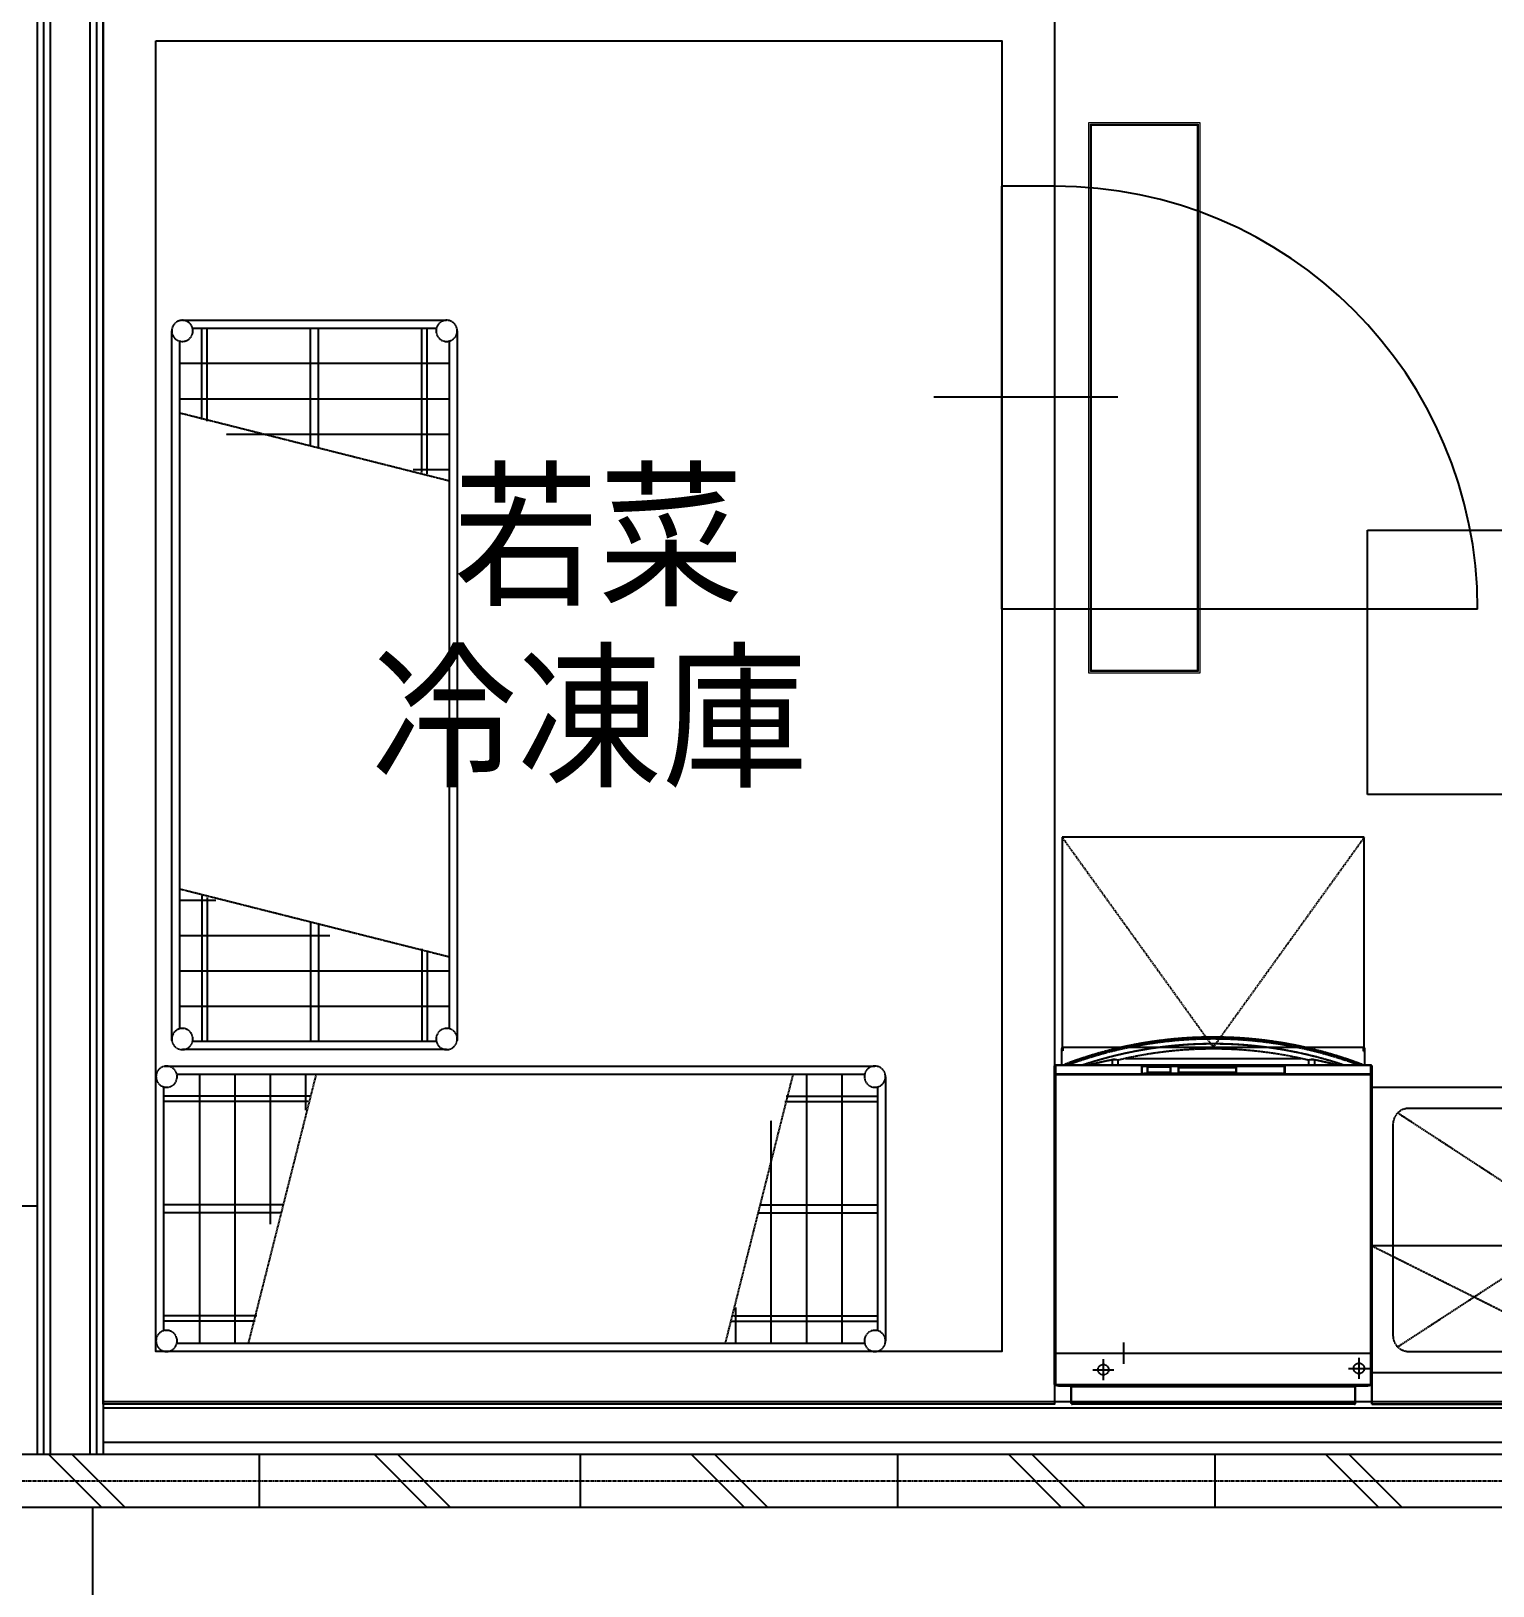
# Model space of a CAD drawing. Header units: millimetres. Extents: x 0 to 181737, y 0 to 59400.
# Drawn here: x 122046 to 124812, y 17376 to 20319 of the extents above; entities that cross this region are included whole.
import ezdxf
from ezdxf.enums import TextEntityAlignment as Align

# ---------------------------------------------------------------- set-up
doc = ezdxf.new("R2010")
doc.units = ezdxf.units.MM
doc.header["$LTSCALE"] = 0.2
for name, pattern in [('CENTER', [50.8, 31.75, -6.35, 6.35, -6.35]), ('HIDDEN', [9.525, 6.35, -3.175]), ('HIDDEN2', [0.1875, 0.125, -0.0625])]:
    doc.linetypes.add(name, pattern=pattern)
for name, color, linetype in [('A_室名', 8, 'Continuous'), ('A_建築', 8, 'Continuous'), ('A_建築（下図）', 8, 'Continuous'), ('A_建築（什器）', 8, 'Continuous'), ('A_建築（冷蔵・冷凍庫）', 8, 'Continuous'), ('A_建築（軽鉄下地）', 8, 'Continuous'), ('冷設', 8, 'HIDDEN')]:
    doc.layers.add(name, color=color, linetype=linetype)
doc.layers.add('A_通芯', color=8, linetype='CENTER', plot=False)
doc.styles.get("Standard").update_dxf_attribs({"font": 'simplex.shx', "width": 0.8, "bigfont": 'extfont2.shx'})

msp = doc.modelspace()

# ---------------------------------------------------------------- linework, layer by layer
at = {"layer": 'A_建築'}
for p, q in [((122057.5, 20525), (122057.5, 17625)), ((122070, 20512.5), (122070, 17625)), ((122170, 20412.5), (122170, 17625)), ((122182.5, 20400), (122182.5, 17625)), ((129547.5, 17725), (122182.5, 17725))]:
    msp.add_line(p, q, dxfattribs=at)
at = {"layer": 'A_建築', "linetype": 'Continuous', "lineweight": 0}
for points in [[(124047.09, 19103.76), (124047.09, 20145.76), (124257.09, 20145.76), (124257.09, 19103.76)], [(124050.09, 19106.76), (124050.09, 20142.76), (124254.09, 20142.76), (124254.09, 19106.76)], [(124052.09, 19108.76), (124052.09, 20140.76), (124252.09, 20140.76), (124252.09, 19108.76)]]:
    msp.add_lwpolyline(points, close=True, dxfattribs=at)
at = {"layer": 'A_建築（下図）', "color": 8, "linetype": 'Continuous'}
for p, q in [((128652, 17625), (120985.47, 17625)), ((122079.79, 17625), (122179.79, 17525)), ((122124.12, 17625), (122224.12, 17525)), ((122477.47, 17625), (122477.47, 17525)), ((122695.59, 17625), (122795.59, 17525)), ((122739.91, 17625), (122839.91, 17525)), ((123085.2, 17625), (123085.2, 17525)), ((123295.59, 17625), (123395.59, 17525)), ((123339.91, 17625), (123439.91, 17525)), ((123685.2, 17625), (123685.2, 17525)), ((123895.59, 17625), (123995.59, 17525)), ((123939.91, 17625), (124039.91, 17525)), ((124285.2, 17625), (124285.2, 17525)), ((124495.59, 17625), (124595.59, 17525)), ((124539.91, 17625), (124639.91, 17525)), ((125477.47, 17525), (120985.47, 17525)), ((128652, 17525), (121008, 17525)), ((122163, 15562), (122163, 17525)), ((128652, 17525), (123935.2, 17525))]:
    msp.add_line(p, q, dxfattribs=at)
at = {"layer": 'A_建築（什器）', "color": 8, "linetype": 'HIDDEN2', "ltscale": 50}
for p, q in [((124574.21, 19374.18), (125574.21, 19374.18)), ((124574.21, 18874.18), (124574.21, 19374.18)), ((125574.21, 18874.18), (124574.21, 18874.18))]:
    msp.add_line(p, q, dxfattribs=at)
at = {"layer": 'A_建築（冷蔵・冷凍庫）'}
for p, q in [((123882.5, 19225), (123882.5, 20025)), ((123982.51, 20025), (123882.5, 20025)), ((123982.5, 20025), (123982.5, 19225)), ((123982.51, 20025), (123982.51, 19225)), ((123753.64, 19626.26), (124102.08, 19626.26)), ((123753.66, 19626.26), (124102.09, 19626.26)), ((124782.51, 19225), (123882.5, 19225))]:
    msp.add_line(p, q, dxfattribs=at)
for points in [[(120877.5, 20425), (122057.5, 20425), (122057.5, 18095), (120877.5, 18095)], [(122182.5, 20400), (123982.5, 20400), (123982.5, 17720), (122182.5, 17720)], [(122282.5, 20300), (123882.5, 20300), (123882.5, 17820), (122282.5, 17820)]]:
    msp.add_lwpolyline(points, close=True, dxfattribs=at)
msp.add_arc((123982.51, 19225), 800, 0, 90, dxfattribs=at)
at = {"layer": 'A_建築（軽鉄下地）', "color": 8, "ltscale": 50}
for p, q in [((122082.5, 20500), (122082.5, 17625)), ((122157.5, 20425), (122157.5, 17625)), ((129560, 17712.5), (122182.5, 17712.5)), ((129625, 17647.5), (122182.5, 17647.5))]:
    msp.add_line(p, q, dxfattribs=at)
at = {"layer": 'A_通芯', "color": 8}
msp.add_lwpolyline([(106118.42, 17575), (161724.97, 17575)], dxfattribs=at)
at = {"layer": '冷設', "color": 8, "linetype": 'HIDDEN2', "ltscale": 50}
for p, q in [((122312.34, 18408.35), (122312.34, 19751.35)), ((122332.34, 19771.35), (122832.34, 19771.35)), ((122351.7, 19756.35), (122812.97, 19756.35)), ((122369.49, 19583.63), (122369.49, 19756.35)), ((122379.49, 19580.61), (122379.49, 19756.35)), ((122574.84, 19534.34), (122574.84, 19756.35)), ((122589.84, 19529.82), (122589.84, 19756.35)), ((122785.19, 19483.55), (122785.19, 19756.35)), ((122795.19, 19480.53), (122795.19, 19756.35)), ((122852.34, 19751.35), (122852.34, 18408.35)), ((122327.34, 18430.71), (122327.34, 19731.98)), ((122837.34, 19731.98), (122837.34, 18430.71)), ((122837.34, 19689.35), (122327.34, 19689.35)), ((122837.34, 19622.35), (122327.34, 19622.35)), ((122327.34, 19596.35), (122837.34, 19467.81)), ((122837.34, 19555.35), (122415.22, 19555.35)), ((122837.34, 19488.35), (122769.28, 19488.35)), ((124568, 18793), (123997, 18793)), ((123997, 18793), (123997, 18396)), ((124282.5, 18396), (123997, 18793)), ((124568, 18793), (124282.5, 18396)), ((124568, 18396), (124568, 18793)), ((122837.34, 18566.35), (122327.34, 18694.88)), ((122327.34, 18674.35), (122395.39, 18674.35)), ((122369.49, 18682.16), (122369.49, 18406.35)), ((122379.49, 18679.15), (122379.49, 18406.35)), ((122574.84, 18632.88), (122574.84, 18406.35)), ((122589.84, 18628.35), (122589.84, 18406.35)), ((122327.34, 18607.35), (122611.45, 18607.35)), ((122785.19, 18582.08), (122785.19, 18406.35)), ((122795.19, 18579.06), (122795.19, 18406.35)), ((122327.34, 18540.35), (122837.34, 18540.35)), ((122327.34, 18473.35), (122837.34, 18473.35)), ((122832.34, 18391.35), (122332.34, 18391.35)), ((122812.97, 18406.35), (122351.7, 18406.35)), ((123996.1, 18394.05), (123996.1, 18394.03)), ((123996.1, 18388.29), (123996.1, 18394.03)), ((123996.1, 18388.29), (123996.1, 18394.03)), ((123997, 18396), (124568, 18396)), ((123998.05, 18395.86), (123998.05, 18396)), ((123998.05, 18396), (124110.98, 18396)), ((123998.05, 18396), (124110.98, 18396)), ((123998.05, 18395.86), (123998.05, 18388.31)), ((123998.05, 18395.86), (124110.38, 18395.86)), ((124454.02, 18396), (124566.95, 18396)), ((124454.02, 18396), (124566.95, 18396)), ((124454.63, 18395.86), (124566.95, 18395.86)), ((124566.95, 18396), (124566.95, 18395.86)), ((124566.95, 18388.31), (124566.95, 18395.86)), ((124568.9, 18394.03), (124568.9, 18394.05)), ((124568.9, 18394.03), (124568.9, 18388.29)), ((124568.9, 18394.03), (124568.9, 18388.29)), ((122299.5, 18360), (123642.5, 18360)), ((123982.5, 18344.07), (123982.5, 18360.25)), ((123982.5, 18344.07), (123982.5, 18360.25)), ((123983.92, 18361.46), (123983.93, 18361.46)), ((123983.92, 18361.46), (123983.93, 18361.46)), ((123983.93, 18361.46), (123984.02, 18361.5)), ((123983.93, 18361.46), (123984.02, 18361.5)), ((124581, 18361.5), (123984.01, 18361.5)), ((123996.1, 18361.5), (123984.01, 18361.5)), ((123984.02, 18361.5), (123984.1, 18361.45)), ((123984.02, 18361.5), (123984.1, 18361.45)), ((124580.9, 18361.45), (123984.1, 18361.45)), ((123984.1, 18361.45), (123984.1, 18345.67)), ((123996.1, 18388.29), (123998.1, 18388.29)), ((123996.1, 18361.73), (123996.1, 18388.29)), ((123996.1, 18361.5), (123996.1, 18388.29)), ((123996.1, 18361.73), (124001, 18361.73)), ((123996.1, 18361.5), (123996.1, 18361.73)), ((123998.05, 18388.31), (123997.78, 18388.29)), ((123998.1, 18388.31), (123998.05, 18388.31)), ((123998.1, 18388.29), (123998.1, 18388.31)), ((124001, 18362.05), (124001, 18363.09)), ((124001, 18362.05), (124001, 18361.5)), ((124091.15, 18371.99), (124090.94, 18371.95)), ((124090.94, 18371.96), (124090.94, 18371.96)), ((124090.94, 18371.96), (124090.94, 18371.96)), ((124091.01, 18371.71), (124091.01, 18361.5)), ((124091.89, 18372.13), (124091.15, 18371.99)), ((124092.62, 18372.23), (124091.89, 18372.13)), ((124093.35, 18372.3), (124092.62, 18372.23)), ((124094.08, 18372.35), (124093.35, 18372.3)), ((124094.81, 18372.36), (124094.08, 18372.35)), ((124095.52, 18372.35), (124094.81, 18372.36)), ((124096.22, 18372.32), (124095.52, 18372.35)), ((124096.89, 18372.26), (124096.22, 18372.32)), ((124097.54, 18372.19), (124096.89, 18372.26)), ((124098.15, 18372.1), (124097.54, 18372.19)), ((124098.71, 18372), (124098.15, 18372.1)), ((124099.25, 18371.89), (124098.71, 18372)), ((124099.75, 18371.78), (124099.25, 18371.89)), ((124100.2, 18371.67), (124099.75, 18371.78)), ((124100.6, 18371.56), (124100.2, 18371.67)), ((124100.96, 18371.45), (124100.6, 18371.56)), ((124101.26, 18371.35), (124100.96, 18371.45)), ((124101.51, 18371.26), (124101.26, 18371.35)), ((124101.7, 18371.18), (124101.51, 18371.26)), ((124101.87, 18371.09), (124101.7, 18371.18)), ((124101.94, 18371.05), (124101.87, 18371.09)), ((124101.99, 18371), (124101.94, 18371.05)), ((124102.03, 18370.95), (124101.99, 18371)), ((124102.06, 18370.87), (124102.03, 18370.95)), ((124102.06, 18370.8), (124102.06, 18370.87)), ((124102.07, 18370.8), (124102.07, 18361.5)), ((124102.07, 18361.73), (124462.93, 18361.73)), ((124116.37, 18374.4), (124448.63, 18374.4)), ((124146.91, 18359.74), (124146.75, 18359.62)), ((124147.13, 18359.86), (124146.91, 18359.74)), ((124147.4, 18359.97), (124147.13, 18359.86)), ((124147.73, 18360.07), (124147.4, 18359.97)), ((124148.11, 18360.17), (124147.73, 18360.07)), ((124148.53, 18360.25), (124148.11, 18360.17)), ((124148.99, 18360.32), (124148.53, 18360.25)), ((124149.49, 18360.39), (124148.99, 18360.32)), ((124150.01, 18360.43), (124149.49, 18360.39)), ((124150.04, 18359.76), (124149.54, 18359.71)), ((124150.55, 18360.47), (124150.01, 18360.43)), ((124150.57, 18359.8), (124150.04, 18359.76)), ((124151.11, 18360.49), (124150.55, 18360.47)), ((124151.12, 18359.83), (124150.57, 18359.8)), ((124151.68, 18360.5), (124151.11, 18360.49)), ((124151.68, 18359.84), (124151.12, 18359.83)), ((124151.68, 18359.84), (124151.68, 18360.5)), ((124413.33, 18360.5), (124151.68, 18360.5)), ((124151.68, 18359.84), (124151.68, 18359.69)), ((124413.33, 18359.84), (124151.68, 18359.84)), ((124413.89, 18360.49), (124413.33, 18360.5)), ((124413.33, 18360.5), (124413.33, 18359.84)), ((124413.89, 18359.83), (124413.33, 18359.84)), ((124413.33, 18359.84), (124413.33, 18359.69)), ((124414.45, 18360.47), (124413.89, 18360.49)), ((124414.43, 18359.8), (124413.89, 18359.83)), ((124414.96, 18359.76), (124414.43, 18359.8)), ((124415, 18360.43), (124414.45, 18360.47)), ((124415.47, 18359.71), (124414.96, 18359.76)), ((124415.52, 18360.39), (124415, 18360.43)), ((124416.01, 18360.32), (124415.52, 18360.39)), ((124416.48, 18360.25), (124416.01, 18360.32)), ((124416.9, 18360.17), (124416.48, 18360.25)), ((124417.28, 18360.07), (124416.9, 18360.17)), ((124417.6, 18359.97), (124417.28, 18360.07)), ((124417.88, 18359.86), (124417.6, 18359.97)), ((124418.09, 18359.74), (124417.88, 18359.86)), ((124418.25, 18359.62), (124418.09, 18359.74)), ((124462.93, 18370.8), (124462.93, 18361.5)), ((124462.97, 18370.95), (124462.94, 18370.86)), ((124462.94, 18370.86), (124462.94, 18370.8)), ((124463.02, 18371.01), (124462.97, 18370.95)), ((124463.1, 18371.07), (124463.02, 18371.01)), ((124463.24, 18371.14), (124463.1, 18371.07)), ((124463.41, 18371.22), (124463.24, 18371.14)), ((124463.64, 18371.31), (124463.41, 18371.22)), ((124463.92, 18371.41), (124463.64, 18371.31)), ((124464.26, 18371.51), (124463.92, 18371.41)), ((124464.64, 18371.62), (124464.26, 18371.51)), ((124465.07, 18371.74), (124464.64, 18371.62)), ((124465.54, 18371.85), (124465.07, 18371.74)), ((124466.05, 18371.95), (124465.54, 18371.85)), ((124466.6, 18372.06), (124466.05, 18371.95)), ((124467.19, 18372.15), (124466.6, 18372.06)), ((124467.82, 18372.23), (124467.19, 18372.15)), ((124468.47, 18372.29), (124467.82, 18372.23)), ((124469.15, 18372.34), (124468.47, 18372.29)), ((124469.83, 18372.36), (124469.15, 18372.34)), ((124470.53, 18372.36), (124469.83, 18372.36)), ((124471.23, 18372.33), (124470.53, 18372.36)), ((124471.95, 18372.28), (124471.23, 18372.33)), ((124472.69, 18372.19), (124471.95, 18372.28)), ((124473.45, 18372.07), (124472.69, 18372.19)), ((124474.06, 18371.95), (124473.45, 18372.07)), ((124474, 18371.71), (124474, 18361.5)), ((124474.07, 18371.96), (124474.07, 18371.96)), ((124474.07, 18371.96), (124474.07, 18371.96)), ((124564, 18362.05), (124564.01, 18363.09)), ((124564, 18361.5), (124564, 18362.05)), ((124564, 18361.73), (124568.9, 18361.73)), ((124566.9, 18388.31), (124566.9, 18388.29)), ((124566.95, 18388.31), (124566.9, 18388.31)), ((124566.9, 18388.29), (124568.9, 18388.29)), ((124567.23, 18388.29), (124566.95, 18388.31)), ((124568.9, 18388.29), (124568.9, 18361.73)), ((124568.9, 18388.29), (124568.9, 18361.73)), ((124568.9, 18361.73), (124568.9, 18361.5)), ((124568.9, 18361.73), (124568.9, 18361.5)), ((124581, 18361.5), (124568.9, 18361.5)), ((124580.9, 18361.45), (124580.99, 18361.5)), ((124580.9, 18361.45), (124580.99, 18361.5)), ((124580.9, 18345.67), (124580.9, 18361.45)), ((124580.99, 18361.5), (124581.08, 18361.46)), ((124580.99, 18361.5), (124581.08, 18361.46)), ((124581.08, 18361.46), (124581.09, 18361.44)), ((124581.08, 18361.46), (124581.09, 18361.44)), ((124582.5, 18360.25), (124582.5, 18344.14)), ((124582.5, 18360.25), (124582.5, 18344.14)), ((122282.5, 17840), (122282.5, 18340)), ((122321.86, 18345), (123623.14, 18345)), ((122364.5, 18345), (122364.5, 17835)), ((122431.5, 18345), (122431.5, 17835)), ((122457.5, 17835), (122586.03, 18345)), ((122498.5, 18345), (122498.5, 18060.89)), ((122565.5, 18345), (122565.5, 18276.94)), ((123487.5, 18345), (123358.97, 17835)), ((123513.5, 17835), (123513.5, 18345)), ((123580.5, 17835), (123580.5, 18345)), ((123662.5, 18340), (123662.5, 17840)), ((123983.3, 18344.13), (123982.5, 18344.13)), ((123982.5, 17757.4), (123982.5, 18344.13)), ((123982.5, 17757.4), (123982.5, 18344.13)), ((123983.3, 18344.07), (123983.3, 18344.49)), ((123983.44, 18344.49), (123984.1, 18344.49)), ((123984.1, 18343.77), (123984.1, 18345.67)), ((123984.1, 18345.67), (124580.9, 18345.67)), ((123984.1, 18343.77), (123984.1, 17757.4)), ((124580.9, 18343.77), (123984.1, 18343.77)), ((124146.66, 18359.49), (124146.63, 18359.36)), ((124146.63, 18359.36), (124146.63, 18347.44)), ((124146.63, 18347.44), (124146.66, 18347.31)), ((124146.75, 18359.62), (124146.66, 18359.49)), ((124146.66, 18347.31), (124146.75, 18347.19)), ((124146.75, 18347.19), (124146.91, 18347.06)), ((124146.91, 18347.06), (124147.13, 18346.95)), ((124147.13, 18346.95), (124147.4, 18346.84)), ((124147.44, 18359), (124147.4, 18358.88)), ((124147.4, 18358.88), (124147.4, 18346.95)), ((124147.4, 18346.84), (124147.73, 18346.73)), ((124147.55, 18359.12), (124147.44, 18359)), ((124147.73, 18359.24), (124147.55, 18359.12)), ((124147.98, 18359.36), (124147.73, 18359.24)), ((124147.73, 18346.73), (124148.11, 18346.64)), ((124148.29, 18359.46), (124147.98, 18359.36)), ((124148.11, 18346.64), (124148.53, 18346.55)), ((124148.18, 18358.39), (124148.21, 18358.5)), ((124148.18, 18346.67), (124148.18, 18358.39)), ((124148.21, 18358.5), (124148.25, 18358.55)), ((124148.25, 18358.9), (124148.28, 18359.02)), ((124148.25, 18346.98), (124148.25, 18358.9)), ((124148.28, 18346.87), (124148.25, 18346.98)), ((124148.25, 18346.79), (124148.25, 18346.98)), ((124148.28, 18346.67), (124148.25, 18346.79)), ((124148.28, 18359.02), (124148.39, 18359.13)), ((124148.39, 18346.76), (124148.28, 18346.87)), ((124148.32, 18346.63), (124148.28, 18346.67)), ((124148.65, 18359.56), (124148.29, 18359.46)), ((124148.39, 18359.13), (124148.57, 18359.23)), ((124148.57, 18346.65), (124148.39, 18346.76)), ((124148.53, 18346.55), (124148.99, 18346.48)), ((124148.57, 18359.23), (124148.8, 18359.33)), ((124148.8, 18346.56), (124148.57, 18346.65)), ((124149.08, 18359.64), (124148.65, 18359.56)), ((124148.8, 18359.33), (124149.1, 18359.42)), ((124148.95, 18346.51), (124148.8, 18346.56)), ((124148.99, 18346.48), (124149.49, 18346.42)), ((124149.54, 18359.71), (124149.08, 18359.64)), ((124149.1, 18359.42), (124149.46, 18359.5)), ((124149.46, 18359.5), (124149.86, 18359.57)), ((124149.49, 18346.42), (124150.01, 18346.37)), ((124149.86, 18359.57), (124150.3, 18359.62)), ((124150.01, 18346.37), (124150.55, 18346.33)), ((124150.3, 18359.62), (124150.76, 18359.66)), ((124150.55, 18346.33), (124151.11, 18346.31)), ((124150.76, 18359.66), (124151.25, 18359.68)), ((124151.11, 18346.31), (124151.68, 18346.3)), ((124151.25, 18359.68), (124151.75, 18359.69)), ((124151.68, 18346.33), (124151.68, 18346.3)), ((124413.33, 18346.33), (124151.68, 18346.33)), ((124151.68, 18346.3), (124413.33, 18346.3)), ((124151.75, 18359.69), (124413.25, 18359.69)), ((124157.63, 18357.54), (124157.6, 18357.45)), ((124157.6, 18357.45), (124157.6, 18348.43)), ((124157.66, 18357.57), (124157.63, 18357.54)), ((124158.31, 18357.74), (124158.31, 18348.72)), ((124159.8, 18358.1), (124159.8, 18358.08)), ((124199.9, 18358.1), (124159.8, 18358.1)), ((124199.9, 18358.08), (124159.8, 18358.08)), ((124159.8, 18347.94), (124159.8, 18348.39)), ((124159.8, 18348.39), (124199.9, 18348.39)), ((124159.8, 18347.94), (124199.9, 18347.94)), ((124199.9, 18358.08), (124199.9, 18358.1)), ((124199.9, 18348.39), (124199.9, 18347.94)), ((124201.38, 18348.72), (124201.38, 18357.74)), ((124202.07, 18357.54), (124202.04, 18357.57)), ((124202.1, 18357.45), (124202.07, 18357.54)), ((124202.1, 18348.43), (124202.1, 18357.45)), ((124216.64, 18348.33), (124216.64, 18357.55)), ((124216.84, 18357.41), (124217.01, 18356.77)), ((124216.84, 18357.41), (124216.84, 18348.19)), ((124217.01, 18348.11), (124217.01, 18356.77)), ((124218.35, 18357.94), (124218.35, 18357.75)), ((124218.35, 18357.94), (124324.35, 18357.94)), ((124324.35, 18357.75), (124218.35, 18357.75)), ((124218.35, 18357.75), (124218.35, 18357.08)), ((124218.35, 18357.08), (124324.35, 18357.08)), ((124218.35, 18347.95), (124218.35, 18347.95)), ((124324.35, 18347.95), (124218.35, 18347.95)), ((124324.35, 18347.95), (124218.35, 18347.95)), ((124324.35, 18357.94), (124324.35, 18357.75)), ((124324.35, 18357.75), (124324.35, 18357.08)), ((124324.43, 18347.95), (124324.35, 18347.95)), ((124324.35, 18347.95), (124324.35, 18347.95)), ((124324.71, 18347.96), (124324.43, 18347.95)), ((124324.99, 18347.98), (124324.71, 18347.96)), ((124325.25, 18348.01), (124324.99, 18347.98)), ((124325.47, 18348.05), (124325.25, 18348.01)), ((124325.65, 18348.09), (124325.47, 18348.05)), ((124325.77, 18348.14), (124325.65, 18348.09)), ((124325.86, 18357.41), (124325.69, 18356.77)), ((124325.69, 18356.77), (124325.69, 18348.11)), ((124325.85, 18348.17), (124325.77, 18348.14)), ((124325.87, 18348.19), (124325.85, 18348.17)), ((124325.86, 18348.19), (124325.86, 18357.41)), ((124325.87, 18348.19), (124325.87, 18348.19)), ((124326.06, 18357.55), (124326.06, 18348.33)), ((124413.25, 18359.69), (124413.75, 18359.68)), ((124413.33, 18346.3), (124413.33, 18346.33)), ((124413.33, 18346.3), (124413.89, 18346.31)), ((124413.75, 18359.68), (124414.24, 18359.66)), ((124413.89, 18346.31), (124414.45, 18346.33)), ((124414.24, 18359.66), (124414.7, 18359.62)), ((124414.45, 18346.33), (124415, 18346.37)), ((124414.7, 18359.62), (124415.14, 18359.57)), ((124415, 18346.37), (124415.52, 18346.42)), ((124415.14, 18359.57), (124415.54, 18359.5)), ((124415.93, 18359.64), (124415.47, 18359.71)), ((124415.52, 18346.42), (124416.01, 18346.48)), ((124415.54, 18359.5), (124415.89, 18359.42)), ((124415.89, 18359.42), (124416.19, 18359.33)), ((124416.35, 18359.56), (124415.93, 18359.64)), ((124416.01, 18346.48), (124416.48, 18346.55)), ((124416.19, 18346.56), (124416.04, 18346.51)), ((124416.19, 18359.33), (124416.43, 18359.23)), ((124416.43, 18346.65), (124416.19, 18346.56)), ((124416.72, 18359.46), (124416.35, 18359.56)), ((124416.43, 18359.23), (124416.61, 18359.13)), ((124416.61, 18346.76), (124416.43, 18346.65)), ((124416.48, 18346.55), (124416.9, 18346.64)), ((124416.61, 18359.13), (124416.71, 18359.02)), ((124416.71, 18346.87), (124416.61, 18346.76)), ((124416.71, 18346.67), (124416.68, 18346.63)), ((124416.71, 18359.02), (124416.75, 18358.9)), ((124416.75, 18346.98), (124416.71, 18346.87)), ((124416.75, 18346.79), (124416.71, 18346.67)), ((124417.03, 18359.36), (124416.72, 18359.46)), ((124416.75, 18358.9), (124416.75, 18346.98)), ((124416.75, 18358.55), (124416.79, 18358.5)), ((124416.75, 18346.79), (124416.75, 18346.98)), ((124416.79, 18358.5), (124416.83, 18358.39)), ((124416.83, 18358.39), (124416.83, 18346.67)), ((124416.9, 18346.64), (124417.28, 18346.73)), ((124417.28, 18359.24), (124417.03, 18359.36)), ((124417.46, 18359.12), (124417.28, 18359.24)), ((124417.28, 18346.73), (124417.6, 18346.84)), ((124417.57, 18359), (124417.46, 18359.12)), ((124417.6, 18358.88), (124417.57, 18359)), ((124417.6, 18346.95), (124417.6, 18358.88)), ((124417.6, 18346.84), (124417.88, 18346.95)), ((124417.88, 18346.95), (124418.09, 18347.06)), ((124418.09, 18347.06), (124418.25, 18347.19)), ((124418.35, 18359.49), (124418.25, 18359.62)), ((124418.25, 18347.19), (124418.35, 18347.31)), ((124418.38, 18359.36), (124418.35, 18359.49)), ((124418.35, 18347.31), (124418.38, 18347.44)), ((124418.38, 18347.44), (124418.38, 18359.36)), ((124580.9, 18345.67), (124580.9, 18343.77)), ((124580.9, 18344.49), (124581.57, 18344.49)), ((124580.9, 17757.4), (124580.9, 18343.77)), ((124581.7, 18344.13), (124582.5, 18344.13)), ((124581.7, 18344.13), (124581.7, 18344.07)), ((124582.5, 18344.13), (124582.5, 17757.4)), ((124582.5, 18344.13), (124582.5, 17757.4)), ((122297.5, 17859.36), (122297.5, 18320.64)), ((122573.32, 18302.85), (122297.5, 18302.85)), ((123474.78, 18302.85), (123647.5, 18302.85)), ((123647.5, 18320.64), (123647.5, 17859.36)), ((124582.5, 18320), (125782.5, 18320)), ((124582.5, 17720), (124582.5, 18320)), ((122570.3, 18292.85), (122297.5, 18292.85)), ((123471.77, 18292.85), (123647.5, 18292.85)), ((125287.5, 18280), (124652.5, 18280)), ((123446.5, 17835), (123446.5, 18257.11)), ((124622.5, 18250), (124622.5, 17850)), ((125308.72, 17828.79), (124631.29, 18271.21)), ((124631.29, 17828.79), (125308.72, 18271.21)), ((122524.03, 18097.5), (122297.5, 18097.5)), ((123425.5, 18097.5), (123647.5, 18097.5)), ((122519.5, 18082.5), (122297.5, 18082.5)), ((123420.97, 18082.5), (123647.5, 18082.5)), ((124582.5, 18020), (125182.5, 17720)), ((125182.5, 18020), (124582.5, 18020)), ((124582.5, 18020), (124582.5, 17720)), ((123379.5, 17835), (123379.5, 17903.06)), ((122473.23, 17887.15), (122297.5, 17887.15)), ((122470.22, 17877.15), (122297.5, 17877.15)), ((123371.68, 17877.15), (123647.5, 17877.15)), ((123374.7, 17887.15), (123647.5, 17887.15)), ((123623.14, 17835), (122321.86, 17835)), ((124113.6, 17796.8), (124113.6, 17837.2)), ((123642.5, 17820), (122299.5, 17820)), ((123982.5, 17817), (124582.5, 17817)), ((124074.6, 17765.5), (124074.6, 17805.5)), ((124558.1, 17808), (124558.1, 17768)), ((124652.5, 17820), (125287.5, 17820)), ((124054.6, 17785.5), (124094.6, 17785.5)), ((124538.1, 17788), (124578.1, 17788)), ((124582.5, 17780), (125782.5, 17780)), ((123982.5, 17757.4), (123984.1, 17757.4)), ((123983.79, 17756.83), (123983.48, 17756.92)), ((123984.14, 17756.75), (123983.79, 17756.83)), ((123984.1, 17757.4), (124580.9, 17757.4)), ((123984.1, 17756.6), (123984.15, 17756.6)), ((123984.1, 17756.6), (123984.1, 17755.8)), ((123984.1, 17755.8), (123984.24, 17755.8)), ((123984.1, 17755.8), (123984.24, 17755.8)), ((124580.76, 17755.8), (123984.24, 17755.8)), ((123984.98, 17755.8), (123984.24, 17755.8)), ((123984.95, 17755.44), (123984.98, 17755.8)), ((123984.95, 17755.44), (123984.98, 17755.8)), ((123986.94, 17755.26), (123984.95, 17755.44)), ((123986.94, 17755.26), (123984.95, 17755.44)), ((123986.99, 17755.8), (123986.94, 17755.26)), ((123989.88, 17755.01), (123986.94, 17755.26)), ((123989.88, 17755.01), (123986.94, 17755.26)), ((123989.95, 17755.8), (123989.88, 17755.01)), ((123990.05, 17755.8), (123990.05, 17755)), ((123990.05, 17755), (124014.1, 17755)), ((123990.05, 17755), (124012.35, 17755)), ((124013.5, 17721.95), (124013.5, 17753.85)), ((124013.5, 17753.85), (124014.3, 17753.85)), ((124013.5, 17721.95), (124013.5, 17753.85)), ((124014.1, 17755.8), (124014.1, 17755)), ((124014.3, 17755.8), (124014.3, 17755)), ((124014.3, 17755), (124014.3, 17753.85)), ((124014.3, 17755), (124550.7, 17755)), ((124014.3, 17721.95), (124014.3, 17753.85)), ((124014.3, 17721.95), (124014.3, 17753.85)), ((124014.3, 17753.85), (124550.7, 17753.85)), ((124550.7, 17755.8), (124550.7, 17755)), ((124550.7, 17753.85), (124550.7, 17755)), ((124550.7, 17721.95), (124550.7, 17753.85)), ((124551.5, 17753.85), (124550.7, 17753.85)), ((124550.7, 17721.95), (124550.7, 17753.85)), ((124550.9, 17755), (124550.9, 17755.8)), ((124550.9, 17755), (124574.95, 17755)), ((124551.5, 17721.95), (124551.5, 17753.85)), ((124551.5, 17721.95), (124551.5, 17753.85)), ((124552.65, 17755), (124574.95, 17755)), ((124574.95, 17755.8), (124574.95, 17755)), ((124575.05, 17755.8), (124575.12, 17755.01)), ((124578.06, 17755.26), (124575.12, 17755.01)), ((124578.06, 17755.26), (124575.12, 17755.01)), ((124578.06, 17755.26), (124578.01, 17755.8)), ((124580.05, 17755.44), (124578.06, 17755.26)), ((124580.05, 17755.44), (124578.06, 17755.26)), ((124580.02, 17755.8), (124580.05, 17755.44)), ((124580.02, 17755.8), (124580.05, 17755.44)), ((124580.76, 17755.8), (124580.02, 17755.8)), ((124580.76, 17755.8), (124580.9, 17755.8)), ((124580.76, 17755.8), (124580.9, 17755.8)), ((124580.85, 17756.6), (124580.9, 17756.6)), ((124580.91, 17756.75), (124580.86, 17756.74)), ((124580.9, 17757.4), (124582.5, 17757.4)), ((124580.9, 17756.6), (124580.9, 17755.8)), ((124581.52, 17756.91), (124580.91, 17756.75)), ((124013.5, 17721.95), (124014.3, 17721.95)), ((124014.3, 17721.95), (124014.39, 17721.5)), ((124550.7, 17721.95), (124014.3, 17721.95)), ((124014.39, 17721.5), (124014.58, 17721.23)), ((124549.55, 17720), (124015.45, 17720)), ((124549.55, 17720), (124015.45, 17720)), ((124550.41, 17721.2), (124550.62, 17721.53)), ((124550.62, 17721.53), (124550.7, 17721.95)), ((124551.5, 17721.95), (124550.7, 17721.95)), ((124582.5, 17720), (125182.5, 17720)), ((125782.5, 17720), (124582.5, 17720))]:
    msp.add_line(p, q, dxfattribs=at)
for centre in [(124074.6, 17785.5), (124558.1, 17788)]:
    msp.add_circle(centre, 10, dxfattribs=at)
for centre, radius, start, end in [((122332.34, 19751.35, 10), 20, 180, 90), ((122332.34, 19751.35, 10), 20, 90, 180), ((122832.34, 19751.35, 10), 20, 90, 0), ((122832.34, 19751.35, 10), 20, 0, 90), ((122332.34, 18411.35, 10), 20, 270, 180), ((122832.34, 18411.35, 10), 20, 0, 270), ((122332.34, 18411.35, 10), 20, 180, 270), ((122832.34, 18411.35, 10), 20, 270, 0), ((123998.05, 18394.05), 1.95, 90, 180), ((123998.05, 18394.05), 1.95, 90, 180), ((123998, 18393.96), 1.9, 88.49532, 177.98946), ((124282.5, 17622.54), 792.25, 69.18681, 110.81319), ((124282.5, 17622.54), 791.28, 69.16041, 110.83959), ((124282.5, 17622.54), 788.8, 69.52473, 110.47527), ((124282.5, 17622.54), 779.59, 71.42173, 108.57827), ((124282.5, 17622.54), 779.43, 71.45516, 108.54484), ((124282.5, 17622.54), 770, 76.43714, 103.56373), ((124282.5, 17622.54), 792.25, 77.49651, 102.50349), ((124566.95, 18394.05), 1.95, 0, 90), ((124566.95, 18394.05), 1.95, 0, 90), ((124567, 18393.96), 1.9, 2.01054, 91.50468), ((122302.5, 18340, 10), 20, 90, 180), ((122302.5, 18340, 10), 20, 180, 90), ((123642.5, 18340, 10), 20, 90, 0), ((123642.5, 18340, 10), 20, 0, 90), ((123983.82, 18360.16), 1.32, 77.79519, 176.2285), ((123983.82, 18360.16), 1.32, 77.79519, 176.2285), ((124327.01, 17231.9), 1164.24, 101.69889, 104.01035), ((124316.22, 17281.82), 1112.92, 101.67513, 104.03797), ((124090.17, 18371.61), 0.846, 7.33104, 24.65281), ((124095.13, 18354.18), 18.01, 67.34692, 103.23472), ((124469.92, 18353.57), 18.59, 77.34008, 112.07828), ((124474.83, 18371.61), 0.846, 155.34788, 172.66859), ((124241.15, 17247.7), 1147.88, 76.00428, 78.29635), ((124239.82, 17240.06), 1155.87, 75.97971, 78.30755), ((124581.18, 18360.16), 1.33, 3.88178, 102.09452), ((124581.18, 18360.16), 1.33, 3.88178, 102.09452), ((123984.2, 18347.94), 4.17, 245.95953, 268.63429), ((123984.11, 18344.08), 1.59, 90.1355, 178.10145), ((123984.23, 18345.12), 1.35, 226.77159, 264.69358), ((123984.12, 18344.09), 0.805, 91.09117, 177.2335), ((124146.63, 18358.51), 0.851, 25.31895, 90.34511), ((124146.63, 18346.59), 0.851, 25.31895, 90.34511), ((124150.91, 18356.1), 9.81, 248.67272, 274.462), ((124148.17, 18359.24), 0.851, 205.31895, 270.34511), ((124158.31, 18356.73), 1.01, 89.87188, 134.64839), ((124158.31, 18347.71), 1.01, 89.87188, 134.64839), ((124159.3, 18350.85), 2.95, 234.88645, 279.75812), ((124159.45, 18354.99), 3.13, 83.56601, 124.80569), ((124159.45, 18356.18), 1.93, 79.49554, 125.85989), ((124159.45, 18350.29), 1.93, 234.14011, 280.50446), ((124200.2, 18354.74), 3.38, 57.25139, 95.03711), ((124200.25, 18356.18), 1.93, 54.14011, 100.50446), ((124200.25, 18350.29), 1.93, 259.49554, 305.85989), ((124200.44, 18350.66), 2.77, 258.70086, 306.65457), ((124201.39, 18356.73), 1.01, 45.35161, 90.12812), ((124201.39, 18347.71), 1.01, 45.35161, 90.12812), ((124217.94, 18355.75), 2.22, 79.49554, 125.85989), ((124216.64, 18357.35), 0.199, 15.95018, 90.48179), ((124216.64, 18348.13), 0.199, 15.95018, 90.48179), ((124217.94, 18350.13), 2.22, 234.14011, 280.50446), ((124218.05, 18351.02), 3.09, 246.68517, 275.56045), ((124217.99, 18355.81), 1.97, 79.49554, 125.85989), ((124218.03, 18355.36), 1.74, 79.49554, 125.85989), ((124324.75, 18355.75), 2.22, 54.14011, 100.50446), ((124324.71, 18355.81), 1.97, 54.14011, 100.50446), ((124324.67, 18355.36), 1.74, 54.14011, 100.50446), ((124324.75, 18350.13), 2.22, 259.49554, 305.85989), ((124326.05, 18357.35), 0.199, 89.51821, 164.04982), ((124326.05, 18348.13), 0.199, 89.51821, 164.04982), ((124414.12, 18355.93), 9.64, 265.31448, 291.56102), ((124416.83, 18359.24), 0.851, 269.65489, 334.68105), ((124418.37, 18358.51), 0.851, 89.65489, 154.68105), ((124418.37, 18346.59), 0.851, 89.65489, 154.68105), ((124580.9, 18344.08), 1.59, 1.89855, 89.8645), ((124580.89, 18344.09), 0.805, 2.7665, 88.90883), ((124580.78, 18345.12), 1.35, 275.30642, 313.22841), ((124580.8, 18347.94), 4.17, 271.36571, 294.04047), ((124652.5, 18250), 30, 90, 180), ((122302.5, 17840, 10), 20, 270, 180), ((123642.5, 17840, 10), 20, 0, 270), ((122302.5, 17840, 10), 20, 180, 270), ((123642.5, 17840, 10), 20, 270, 0), ((124652.5, 17850), 30, 180, 270), ((123984.1, 17757.4), 1.6, 180, 269.99999), ((123984.1, 17757.4), 1.6, 180, 269.99999), ((123984.38, 17758.01), 1.24, 209.76246, 258.85271), ((123984.1, 17757.4), 0.8, 180, 270), ((123993.87, 17757.46), 9.77, 180.33447, 189.76784), ((123990.05, 17756.95), 1.95, 265, 270), ((123990.05, 17756.95), 1.95, 265, 270), ((124012.35, 17753.85), 1.15, 0, 90), ((124012.35, 17753.85), 1.15, 0, 90), ((124012.35, 17753.85), 1.95, 0, 36.13881), ((124552.65, 17753.85), 1.95, 143.86119, 180), ((124552.65, 17753.85), 1.15, 90, 180), ((124552.65, 17753.85), 1.15, 90, 180), ((124574.95, 17756.95), 1.95, 270, 275), ((124574.95, 17756.95), 1.95, 270, 275), ((124571.14, 17757.46), 9.77, 350.23216, 359.66553), ((124580.61, 17758.04), 1.27, 281.78844, 329.45762), ((124580.9, 17757.4), 0.8, 270, 0), ((124580.9, 17757.4), 1.6, 270.00001, 0), ((124580.9, 17757.4), 1.6, 270.00001, 0), ((124015.45, 17721.95), 1.95, 180.01464, 269.98536), ((124015.45, 17721.95), 1.95, 180.01464, 269.98536), ((124017.55, 17722.55), 3.31, 190.49548, 230.5331), ((124549.55, 17721.95), 1.95, 270.01464, 359.98536), ((124547.79, 17722.35), 2.94, 306.81044, 352.16098), ((124549.55, 17721.95), 1.95, 270.01464, 359.98536)]:
    msp.add_arc(centre, radius, start, end, dxfattribs=at)

# ---------------------------------------------------------------- texts
at = {"layer": 'A_室名'}
for s, p in [('若菜', (123119.56, 19355.25)), ('冷凍庫', (123102.72, 19012.15))]:
    msp.add_text(s, height=250, dxfattribs=at).set_placement(p, align=Align.MIDDLE_CENTER)

doc.saveas('drawing.dxf')
